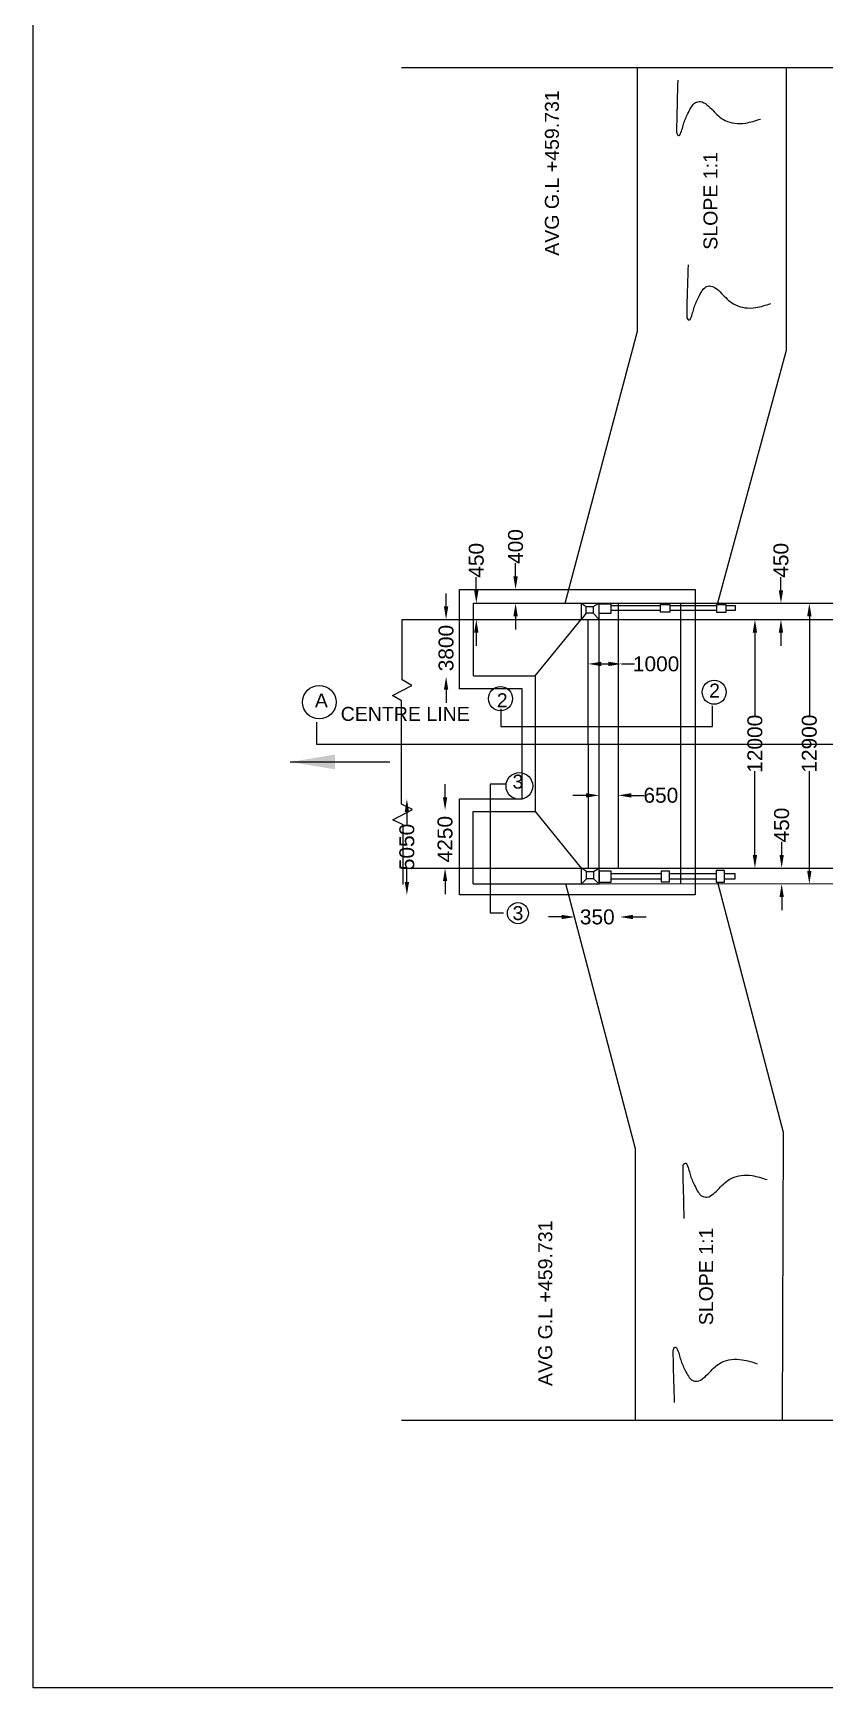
# Model space of a CAD drawing. Header units: millimetres. Extents: x 5124 to 2373550, y 2311 to 44315924.
# Drawn here: x 2363778 to 2365899, y 44308846 to 44313277 of the extents above; entities that cross this region are included whole.
import ezdxf

# ---------------------------------------------------------------- set-up
doc = ezdxf.new("R2010")
doc.units = ezdxf.units.MM
doc.header["$MEASUREMENT"] = 0
for name, color, linetype in [('DIMENSION', 7, 'Continuous'), ('DRAWING', 7, 'Continuous'), ('TEXT', 7, 'Continuous')]:
    doc.layers.add(name, color=color, linetype=linetype)
doc.styles.get("Standard").update_dxf_attribs({"font": 'arial.ttf', "height": 40})
doc.dimstyles.get("Standard").update_dxf_attribs({"dimtxt": 40, "dimasz": 35, "dimexe": 0.18, "dimexo": 0.0625, "dimgap": 0.09, "dimtad": 0, "dimdec": 0, "dimzin": 0, "dimdsep": 46, "dimtxsty": 'Standard', "dimcen": 0.09, "dimse1": 1, "dimse2": 1, "dimadec": 0, "dimazin": 0, "dimtfac": 1, "dimtdec": 0, "dimtofl": 0, "dimtmove": 0, "dimatfit": 3, "dimfxl": 1, "dimtolj": 1, "dimtzin": 0, "dimarcsym": 0})

# ---------------------------------------------------------------- blocks, each defined once
blk = doc.blocks.new('*D163')
at = {"layer": 'Defpoints', "color": 0, "transparency": 16777216}
for p in [(2365064.6, 44311787.2), (2365064.6, 44311750.2), (2365070.3, 44311787.2)]:
    blk.add_point(p, dxfattribs=at)
at = {"layer": 'DIMENSION', "color": 0, "lineweight": -2, "transparency": 16777216}
for p, q in [((2365070.3, 44311822.2), (2365070.3, 44311857.2)), ((2365070.3, 44311715.2), (2365070.3, 44311680.2))]:
    blk.add_line(p, q, dxfattribs=at)
at = {"layer": 'DIMENSION', "color": 0, "transparency": 16777216}
for points in [[(2365064.4, 44311822.2), (2365076.1, 44311822.2), (2365070.3, 44311787.2)], [(2365064.4, 44311715.2), (2365076.1, 44311715.2), (2365070.3, 44311750.2)]]:
    blk.add_solid(points, dxfattribs=at)
at = {"layer": 'DIMENSION', "color": 0, "transparency": 16777216, "insert": (2365070.3, 44311902.2), "char_height": 40, "attachment_point": 5, "rotation": 90}
blk.add_mtext('\\A1;400', dxfattribs=at)
blk = doc.blocks.new('*D164')
at = {"layer": 'Defpoints', "color": 0, "transparency": 16777216}
for p in [(2364884.1, 44311706.7), (2364920.3, 44311706.7), (2364920.3, 44311553.7)]:
    blk.add_point(p, dxfattribs=at)
at = {"layer": 'DIMENSION', "color": 0, "lineweight": -2, "transparency": 16777216}
for p, q in [((2364884.1, 44311741.7), (2364884.1, 44311776.7)), ((2364884.1, 44311518.7), (2364884.1, 44311483.7))]:
    blk.add_line(p, q, dxfattribs=at)
at = {"layer": 'DIMENSION', "color": 0, "transparency": 16777216}
for points in [[(2364878.3, 44311741.7), (2364889.9, 44311741.7), (2364884.1, 44311706.7)], [(2364878.3, 44311518.7), (2364889.9, 44311518.7), (2364884.1, 44311553.7)]]:
    blk.add_solid(points, dxfattribs=at)
at = {"layer": 'DIMENSION', "color": 0, "transparency": 16777216, "insert": (2364884.1, 44311630.2), "char_height": 40, "attachment_point": 5, "rotation": 90}
blk.add_mtext('\\A1;3800', dxfattribs=at)
blk = doc.blocks.new('*D165')
at = {"layer": 'Defpoints', "color": 0, "transparency": 16777216}
for p in [(2365264.6, 44311590.2), (2365353.9, 44311590.2), (2365353.9, 44311587.8)]:
    blk.add_point(p, dxfattribs=at)
at = {"layer": 'DIMENSION', "color": 0, "lineweight": -2, "transparency": 16777216}
for p, q in [((2365299.6, 44311587.8), (2365318.9, 44311587.8)), ((2365353.9, 44311587.8), (2365388.9, 44311587.8))]:
    blk.add_line(p, q, dxfattribs=at)
at = {"layer": 'DIMENSION', "color": 0, "transparency": 16777216}
for points in [[(2365299.6, 44311593.7), (2365299.6, 44311582), (2365264.6, 44311587.8)], [(2365318.9, 44311593.7), (2365318.9, 44311582), (2365353.9, 44311587.8)]]:
    blk.add_solid(points, dxfattribs=at)
at = {"layer": 'DIMENSION', "color": 0, "transparency": 16777216, "insert": (2365446.7, 44311587.8), "char_height": 40, "attachment_point": 5}
blk.add_mtext('\\A1;1000', dxfattribs=at)
blk = doc.blocks.new('*D166')
at = {"layer": 'Defpoints', "color": 0, "transparency": 16777216}
for p in [(2365724.6, 44311706.7), (2365711.4, 44311041.3), (2365724.6, 44311041.3)]:
    blk.add_point(p, dxfattribs=at)
at = {"layer": 'DIMENSION', "color": 0, "lineweight": -2, "transparency": 16777216}
for p, q in [((2365711.4, 44311671.7), (2365711.4, 44311447.4)), ((2365711.4, 44311076.3), (2365711.4, 44311300.6))]:
    blk.add_line(p, q, dxfattribs=at)
at = {"layer": 'DIMENSION', "color": 0, "transparency": 16777216}
for points in [[(2365705.6, 44311671.7), (2365717.3, 44311671.7), (2365711.4, 44311706.7)], [(2365705.6, 44311076.3), (2365717.3, 44311076.3), (2365711.4, 44311041.3)]]:
    blk.add_solid(points, dxfattribs=at)
at = {"layer": 'DIMENSION', "color": 0, "transparency": 16777216, "insert": (2365711.4, 44311374), "char_height": 40, "attachment_point": 5, "rotation": 90}
blk.add_mtext('\\A1;12000', dxfattribs=at)
blk = doc.blocks.new('*D167')
at = {"layer": 'Defpoints', "color": 0, "transparency": 16777216}
for p in [(2365877.2, 44311750.2), (2365857.2, 44310998.6), (2365877.1, 44310998.6)]:
    blk.add_point(p, dxfattribs=at)
at = {"layer": 'DIMENSION', "color": 0, "lineweight": -2, "transparency": 16777216}
for p, q in [((2365857.2, 44311715.2), (2365857.2, 44311447.8)), ((2365857.2, 44311033.6), (2365857.2, 44311301))]:
    blk.add_line(p, q, dxfattribs=at)
at = {"layer": 'DIMENSION', "color": 0, "transparency": 16777216}
for points in [[(2365851.4, 44311715.2), (2365863.1, 44311715.2), (2365857.2, 44311750.2)], [(2365851.4, 44311033.6), (2365863.1, 44311033.6), (2365857.2, 44310998.6)]]:
    blk.add_solid(points, dxfattribs=at)
at = {"layer": 'DIMENSION', "color": 0, "transparency": 16777216, "insert": (2365857.2, 44311374.4), "char_height": 40, "attachment_point": 5, "rotation": 90}
blk.add_mtext('\\A1;12900', dxfattribs=at)
blk = doc.blocks.new('*D168')
at = {"layer": 'Defpoints', "color": 0, "transparency": 16777216}
for p in [(2365781.2, 44311750.2), (2365786.1, 44311750.2), (2365786.1, 44311706.7)]:
    blk.add_point(p, dxfattribs=at)
at = {"layer": 'DIMENSION', "color": 0, "lineweight": -2, "transparency": 16777216}
for p, q in [((2365781.2, 44311785.2), (2365781.2, 44311820.2)), ((2365781.2, 44311671.7), (2365781.2, 44311636.7))]:
    blk.add_line(p, q, dxfattribs=at)
at = {"layer": 'DIMENSION', "color": 0, "transparency": 16777216}
for points in [[(2365775.3, 44311785.2), (2365787, 44311785.2), (2365781.2, 44311750.2)], [(2365775.3, 44311671.7), (2365787, 44311671.7), (2365781.2, 44311706.7)]]:
    blk.add_solid(points, dxfattribs=at)
at = {"layer": 'DIMENSION', "color": 0, "transparency": 16777216, "insert": (2365781.2, 44311865.2), "char_height": 40, "attachment_point": 5, "rotation": 90}
blk.add_mtext('\\A1;450', dxfattribs=at)
blk = doc.blocks.new('*D190')
at = {"layer": 'Defpoints', "color": 0, "transparency": 16777216}
for p in [(2365293.9, 44311221.9), (2365345.1, 44311235.9), (2365345.1, 44311221.9)]:
    blk.add_point(p, dxfattribs=at)
at = {"layer": 'DIMENSION', "color": 0, "lineweight": -2, "transparency": 16777216}
for p, q in [((2365258.9, 44311235.9), (2365223.9, 44311235.9)), ((2365380.1, 44311235.9), (2365415.1, 44311235.9))]:
    blk.add_line(p, q, dxfattribs=at)
at = {"layer": 'DIMENSION', "color": 0, "transparency": 16777216}
for points in [[(2365258.9, 44311241.7), (2365258.9, 44311230), (2365293.9, 44311235.9)], [(2365380.1, 44311241.7), (2365380.1, 44311230), (2365345.1, 44311235.9)]]:
    blk.add_solid(points, dxfattribs=at)
at = {"layer": 'DIMENSION', "color": 0, "transparency": 16777216, "insert": (2365459.4, 44311235.9), "char_height": 40, "attachment_point": 5}
blk.add_mtext('\\A1;650', dxfattribs=at)
blk = doc.blocks.new('*D191')
at = {"layer": 'Defpoints', "color": 0, "transparency": 16777216}
for p in [(2364779.1, 44311226.2), (2364919.7, 44311226.2), (2364919.7, 44310969.1)]:
    blk.add_point(p, dxfattribs=at)
at = {"layer": 'DIMENSION', "color": 0, "lineweight": -2, "transparency": 16777216}
for p, q in [((2364779.1, 44311191.2), (2364779.1, 44311157.4)), ((2364779.1, 44311004.1), (2364779.1, 44311037.9))]:
    blk.add_line(p, q, dxfattribs=at)
at = {"layer": 'DIMENSION', "color": 0, "transparency": 16777216}
for points in [[(2364773.2, 44311191.2), (2364784.9, 44311191.2), (2364779.1, 44311226.2)], [(2364773.2, 44311004.1), (2364784.9, 44311004.1), (2364779.1, 44310969.1)]]:
    blk.add_solid(points, dxfattribs=at)
at = {"layer": 'DIMENSION', "color": 0, "transparency": 16777216, "insert": (2364779.1, 44311097.7), "char_height": 40, "attachment_point": 5, "rotation": 90}
blk.add_mtext('\\A1;5050', dxfattribs=at)
blk = doc.blocks.new('*D192')
at = {"layer": 'Defpoints', "color": 0, "transparency": 16777216}
for p in [(2364881.4, 44311195.9), (2364919.7, 44311195.9), (2364919.7, 44311041.3)]:
    blk.add_point(p, dxfattribs=at)
at = {"layer": 'DIMENSION', "color": 0, "lineweight": -2, "transparency": 16777216}
for p, q in [((2364881.4, 44311230.9), (2364881.4, 44311265.9)), ((2364881.4, 44311006.3), (2364881.4, 44310971.3))]:
    blk.add_line(p, q, dxfattribs=at)
at = {"layer": 'DIMENSION', "color": 0, "transparency": 16777216}
for points in [[(2364875.6, 44311230.9), (2364887.2, 44311230.9), (2364881.4, 44311195.9)], [(2364875.6, 44311006.3), (2364887.2, 44311006.3), (2364881.4, 44311041.3)]]:
    blk.add_solid(points, dxfattribs=at)
at = {"layer": 'DIMENSION', "color": 0, "transparency": 16777216, "insert": (2364881.4, 44311118.6), "char_height": 40, "attachment_point": 5, "rotation": 90}
blk.add_mtext('\\A1;4250', dxfattribs=at)
blk = doc.blocks.new('*D193')
at = {"layer": 'Defpoints', "color": 0, "transparency": 16777216}
for p in [(2365783.1, 44311041.3), (2365789, 44311041.3), (2365799.2, 44310998.6)]:
    blk.add_point(p, dxfattribs=at)
at = {"layer": 'DIMENSION', "color": 0, "lineweight": -2, "transparency": 16777216}
for p, q in [((2365783.1, 44311076.3), (2365783.1, 44311111.3)), ((2365783.1, 44310963.6), (2365783.1, 44310928.6))]:
    blk.add_line(p, q, dxfattribs=at)
at = {"layer": 'DIMENSION', "color": 0, "transparency": 16777216}
for points in [[(2365777.3, 44311076.3), (2365788.9, 44311076.3), (2365783.1, 44311041.3)], [(2365777.3, 44310963.6), (2365788.9, 44310963.6), (2365783.1, 44310998.6)]]:
    blk.add_solid(points, dxfattribs=at)
at = {"layer": 'DIMENSION', "color": 0, "transparency": 16777216, "insert": (2365783.1, 44311156.3), "char_height": 40, "attachment_point": 5, "rotation": 90}
blk.add_mtext('\\A1;450', dxfattribs=at)
blk = doc.blocks.new('*D199')
at = {"layer": 'Defpoints', "color": 0, "transparency": 16777216}
for p in [(2364965.1, 44311750.2), (2364993.5, 44311750.2), (2364993.5, 44311706.7)]:
    blk.add_point(p, dxfattribs=at)
at = {"layer": 'DIMENSION', "color": 0, "lineweight": -2, "transparency": 16777216}
for p, q in [((2364965.1, 44311785.2), (2364965.1, 44311820.2)), ((2364965.1, 44311671.7), (2364965.1, 44311636.7))]:
    blk.add_line(p, q, dxfattribs=at)
at = {"layer": 'DIMENSION', "color": 0, "transparency": 16777216}
for points in [[(2364959.2, 44311785.2), (2364970.9, 44311785.2), (2364965.1, 44311750.2)], [(2364959.2, 44311671.7), (2364970.9, 44311671.7), (2364965.1, 44311706.7)]]:
    blk.add_solid(points, dxfattribs=at)
at = {"layer": 'DIMENSION', "color": 0, "transparency": 16777216, "insert": (2364965.1, 44311865.2), "char_height": 40, "attachment_point": 5, "rotation": 90}
blk.add_mtext('\\A1;450', dxfattribs=at)
blk = doc.blocks.new('*D200')
at = {"layer": 'Defpoints', "color": 0, "transparency": 16777216}
for p in [(2365228.4, 44310910.5), (2365349.8, 44310910.2), (2365349.8, 44310910.2)]:
    blk.add_point(p, dxfattribs=at)
at = {"layer": 'DIMENSION', "color": 0, "lineweight": -2, "transparency": 16777216}
for p, q in [((2365193.4, 44310910.2), (2365158.4, 44310910.2)), ((2365384.8, 44310910.2), (2365419.8, 44310910.2))]:
    blk.add_line(p, q, dxfattribs=at)
at = {"layer": 'DIMENSION', "color": 0, "transparency": 16777216}
for points in [[(2365193.4, 44310916), (2365193.4, 44310904.4), (2365228.4, 44310910.2)], [(2365384.8, 44310916), (2365384.8, 44310904.4), (2365349.8, 44310910.2)]]:
    blk.add_solid(points, dxfattribs=at)
at = {"layer": 'DIMENSION', "color": 0, "transparency": 16777216, "insert": (2365289.1, 44310910.2), "char_height": 40, "attachment_point": 5}
blk.add_mtext('\\A1;350', dxfattribs=at)

msp = doc.modelspace()

# ---------------------------------------------------------------- linework, layer by layer
at = {"layer": 'DIMENSION'}
msp.add_lwpolyline([(2373550, 44308845.9), (2363777.7, 44308845.9), (2363777.7, 44315924.3), (2373550, 44315924.3)], close=True, dxfattribs=at)
for points in [[(2365030.5, 44311467.3), (2365030.5, 44311419.9), (2365597.5, 44311419.9), (2365597.5, 44311476)], [(2365044.6, 44311265.7), (2365002.1, 44311265.7), (2365002.1, 44310921.3), (2365037.9, 44310921.3)]]:
    msp.add_lwpolyline(points, dxfattribs=at)
at = {"layer": 'DRAWING'}
for points in [[(2364764.4, 44313184.7), (2367178.5, 44313184.7)], [(2365203.2, 44311750.2), (2365396.6, 44312479.1), (2365396.6, 44313184.7)], [(2365794.8, 44313184.7), (2365794.8, 44312427), (2365611.4, 44311750.2)], [(2364920.3, 44311520.2), (2364920.3, 44311787.2), (2365551, 44311787.2), (2365551, 44310969.1), (2364919.7, 44310969.1), (2364919.7, 44311226.2), (2365088, 44311226.2), (2365088, 44311520.7), (2364920.3, 44311520.7)], [(2364957.1, 44311555.9), (2364957.1, 44311750.2), (2369409.5, 44311750.2), (2369409.5, 44311557.9), (2369239, 44311557.9), (2369239, 44311372.9)], [(2365245.9, 44311750.2), (2365245.9, 44311706.7)], [(2365245.9, 44311750.2), (2365259.5, 44311741.7)], [(2365278.4, 44311741.7), (2365293.9, 44311750.2)], [(2365293.9, 44311372.9), (2365293.9, 44311747), (2365293.9, 44311750.2)], [(2365345.1, 44311750.2), (2365345.1, 44311372.9)], [(2365511.7, 44311750.2), (2365511.7, 44311372.9)], [(2364768.8, 44310996.9), (2364768.8, 44311156.8), (2364741.5, 44311170.4), (2364793.7, 44311198.1), (2364764.5, 44311212.1), (2364764.5, 44311489.3), (2364740.3, 44311503), (2364792.5, 44311530.4), (2364766.4, 44311544.8), (2364766.4, 44311706.7), (2365290.9, 44311706.7)], [(2365123.1, 44311555.9), (2365245.9, 44311706.7)], [(2365259.5, 44311723.5), (2365245.9, 44311706.7)], [(2365264.6, 44311372.9), (2365264.6, 44311706.7)], [(2365278.4, 44311723.5), (2365293.9, 44311706.7)], [(2365290.9, 44311706.7), (2369073, 44311706.7)], [(2365325.3, 44311743.9), (2365458.3, 44311743.9)], [(2365458.3, 44311730.8), (2365325.3, 44311730.8)], [(2365483.2, 44311743.9), (2365609.2, 44311743.9)], [(2365609.2, 44311730.8), (2365483.2, 44311730.8)], [(2365633.5, 44311743.9), (2365658.9, 44311743.9), (2365658.9, 44311730.8), (2365633.5, 44311730.8)], [(2364957.1, 44311555.9), (2365123.1, 44311555.9), (2365123.1, 44311372.9)], [(2364537.3, 44311432.1), (2364537.3, 44311372.9), (2369821.2, 44311372.9), (2369821.2, 44311463.3)], [(2364957, 44310998.7), (2365293.9, 44310998.7), (2365293.9, 44311372.9)], [(2365123.4, 44311192.6), (2365123.4, 44311372.9)], [(2365264.6, 44311372.9), (2365264.6, 44311041.3)], [(2369239, 44311372.9), (2369239, 44311194.9), (2369402.2, 44311194.9), (2369402.2, 44310998.3), (2365293.9, 44310998.7)], [(2365345.1, 44311372.9), (2365345.1, 44311041.3)], [(2365511.7, 44311372.9), (2365511.7, 44310998.6)], [(2364957, 44310998.7), (2364957, 44311192.6), (2365123.4, 44311192.6)], [(2365246.6, 44311041.3), (2365123.4, 44311192.6)], [(2364768.8, 44311041.3), (2369592, 44311041.3)], [(2365246.6, 44310998.7), (2365246.6, 44311041.3)], [(2365260.4, 44311031.9), (2365246.6, 44311041.3)], [(2365278.7, 44311031.9), (2365293.9, 44311041.3)], [(2365391.1, 44309562.8), (2365391.1, 44310289.5), (2365205.3, 44310998.7)], [(2365260.4, 44311012.7), (2365246.6, 44310998.7)], [(2365278.7, 44311012.7), (2365293.9, 44310998.7)], [(2365326.6, 44311026.4), (2365460.6, 44311026.4)], [(2365460.6, 44311011.2), (2365326.6, 44311011.2)], [(2365483, 44311026.4), (2365607.2, 44311026.4)], [(2365607.2, 44311011.2), (2365483, 44311011.2)], [(2365611.1, 44311003.8), (2365786.9, 44310334), (2365784, 44309562.8)], [(2365630, 44311026.4), (2365657.9, 44311026.4), (2365657.9, 44311011.2), (2365630, 44311011.2)], [(2364764.4, 44309562.8), (2367178.5, 44309562.8)]]:
    msp.add_lwpolyline(points, dxfattribs=at)
for points in [[(2365259.5, 44311741.7), (2365278.4, 44311741.7), (2365278.4, 44311723.5), (2365259.5, 44311723.5)], [(2365293.9, 44311748.6), (2365325.3, 44311748.6), (2365325.3, 44311722.7), (2365293.9, 44311722.7)], [(2365458.3, 44311747.1), (2365483.2, 44311747.1), (2365483.2, 44311726.3), (2365458.3, 44311726.3)], [(2365609.2, 44311747.3), (2365633.5, 44311747.3), (2365633.5, 44311725.8), (2365609.2, 44311725.8)], [(2365260.4, 44311031.9), (2365278.7, 44311031.9), (2365278.7, 44311012.7), (2365260.4, 44311012.7)], [(2365293.9, 44311003.5), (2365326.6, 44311003.5), (2365326.6, 44311032.5), (2365293.9, 44311032.5)], [(2365460.6, 44311004), (2365483, 44311004), (2365483, 44311033.1), (2365460.6, 44311033.1)], [(2365607.2, 44311003.8), (2365630, 44311003.8), (2365630, 44311034.4), (2365607.2, 44311034.4)]]:
    msp.add_lwpolyline(points, close=True, dxfattribs=at)
for points in [[(2365504.8, 44313150.7), (2365501.8, 44313038.8), (2365501.5, 44313015.4), (2365505.1, 44313003.6), (2365508.7, 44313002.8), (2365511.4, 44313006.1), (2365521.3, 44313036.9), (2365533.5, 44313064.7), (2365542, 44313080.4), (2365552.5, 44313091.1), (2365565.4, 44313093.6), (2365582.8, 44313085.1), (2365613.4, 44313055.3), (2365631.8, 44313042.9), (2365657.2, 44313035.5), (2365686.1, 44313036.1), (2365726.6, 44313046.8)], [(2365532.2, 44312656.7), (2365529.2, 44312544.9), (2365528.9, 44312521.5), (2365532.5, 44312509.6), (2365536.1, 44312508.8), (2365538.8, 44312512.1), (2365548.8, 44312542.9), (2365560.9, 44312570.7), (2365569.4, 44312586.4), (2365579.9, 44312597.2), (2365592.8, 44312599.7), (2365610.2, 44312591.1), (2365640.8, 44312561.4), (2365659.2, 44312549), (2365684.6, 44312541.6), (2365713.5, 44312542.1), (2365754, 44312552.9)], [(2365522.3, 44310103.1), (2365519.3, 44310215), (2365519, 44310238.4), (2365522.6, 44310250.2), (2365526.2, 44310251.1), (2365528.9, 44310247.8), (2365538.9, 44310216.9), (2365551, 44310189.1), (2365559.5, 44310173.4), (2365570, 44310162.7), (2365582.9, 44310160.2), (2365600.3, 44310168.8), (2365630.9, 44310198.5), (2365649.4, 44310210.9), (2365674.7, 44310218.3), (2365703.6, 44310217.7), (2365744.1, 44310207)], [(2365496, 44309610.2), (2365493, 44309722), (2365492.7, 44309745.4), (2365496.3, 44309757.3), (2365499.8, 44309758.1), (2365502.6, 44309754.8), (2365512.5, 44309724), (2365524.6, 44309696.2), (2365533.2, 44309680.5), (2365543.7, 44309669.7), (2365556.6, 44309667.2), (2365574, 44309675.8), (2365604.5, 44309705.5), (2365623, 44309717.9), (2365648.4, 44309725.3), (2365677.3, 44309724.8), (2365717.8, 44309714)]]:
    msp.add_spline(points, degree=3, dxfattribs=at)
at = {"layer": 'TEXT'}
for centre, radius in [((2364544.4, 44311485.4), 44.9), ((2365602.2, 44311512.1), 32.3), ((2365029.8, 44311494.8), 32.3), ((2365080.4, 44311261), 35.7), ((2365076.5, 44310920.4), 28.2)]:
    msp.add_circle(centre, radius, dxfattribs=at)

# ---------------------------------------------------------------- texts
for s, height, p in [('AVG G.L +459.731 ', 37.429, (2365186.3, 44312680.7)), ('SLOPE 1:1', 37.43, (2365611, 44312696.9)), ('AVG G.L +459.731 ', 37.429, (2365168.4, 44309654.2)), ('SLOPE 1:1', 37.43, (2365599.3, 44309817))]:
    msp.add_text(s, height=height, rotation=90, dxfattribs=at).set_placement(p)
for s, height, p in [('2', 37.4, (2365588.8, 44311497.7)), ('A', 37.4, (2364532.6, 44311471.2)), ('2', 37.4, (2365020, 44311471.8)), ('CENTRE LINE ', 37.429, (2364601.8, 44311435.3)), ('3', 37.4, (2365062, 44311253.9)), ('3', 37.4, (2365062.1, 44310901.9))]:
    msp.add_text(s, height=height, dxfattribs=at).set_placement(p)

# ---------------------------------------------------------------- dimensions: what is measured, and where the dimension line sits
at = {"layer": 'DIMENSION'}
for base, p1, p2, text, picture, middle in [((2365070.3, 44311787.2), (2365064.6, 44311750.2), (2365064.6, 44311787.2), '400', '*D163', (2365070.3, 44311902.2)), ((2364965.1, 44311750.2), (2364993.5, 44311706.7), (2364993.5, 44311750.2), '450', '*D199', (2364965.1, 44311865.2)), ((2365781.2, 44311750.2), (2365786.1, 44311706.7), (2365786.1, 44311750.2), '450', '*D168', (2365781.2, 44311865.2)), ((2364884.1, 44311706.7), (2364920.3, 44311553.7), (2364920.3, 44311706.7), '3800', '*D164', (2364884.1, 44311630.2)), ((2365857.2, 44310998.6), (2365877.2, 44311750.2), (2365877.1, 44310998.6), '12900', '*D167', (2365857.2, 44311374.4)), ((2365711.4, 44311041.3), (2365724.6, 44311706.7), (2365724.6, 44311041.3), '12000', '*D166', (2365711.4, 44311374)), ((2364881.4, 44311195.9), (2364919.7, 44311041.3), (2364919.7, 44311195.9), '4250', '*D192', (2364881.4, 44311118.6)), ((2364779.1, 44311226.2), (2364919.7, 44310969.1), (2364919.7, 44311226.2), '5050', '*D191', (2364779.1, 44311097.7)), ((2365783.1, 44311041.3), (2365799.2, 44310998.6), (2365789, 44311041.3), '450', '*D193', (2365783.1, 44311156.3))]:
    dim = msp.add_linear_dim(base=base, p1=p1, p2=p2, angle=90, text=text, dimstyle='Standard', dxfattribs=at)
    dim.commit()
    dim.dimension.update_dxf_attribs({"geometry": picture, "text_midpoint": middle})
for base, p1, p2, text, picture, middle in [((2365353.9, 44311587.8), (2365264.6, 44311590.2), (2365353.9, 44311590.2), '1000', '*D165', (2365446.7, 44311587.8)), ((2365345.1, 44311235.9), (2365293.9, 44311221.9), (2365345.1, 44311221.9), '650', '*D190', (2365459.4, 44311235.9)), ((2365349.8, 44310910.2), (2365228.4, 44310910.5), (2365349.8, 44310910.2), '350', '*D200', (2365289.1, 44310910.2))]:
    dim = msp.add_linear_dim(base=base, p1=p1, p2=p2, text=text, dimstyle='Standard', dxfattribs=at)
    dim.commit()
    dim.dimension.update_dxf_attribs({"geometry": picture, "text_midpoint": middle})

# ---------------------------------------------------------------- leaders
msp.add_leader([(2364466.2, 44311325.3), (2364733.3, 44311325.3)], dimstyle='Standard', override={"dimasz": 120}, dxfattribs=at)

doc.saveas('drawing.dxf')
